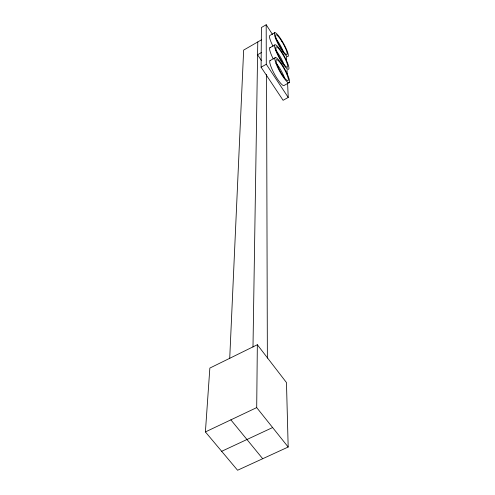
<?xml version="1.0" encoding="UTF-8"?>
<svg xmlns="http://www.w3.org/2000/svg" width="495" height="495" viewBox="0 0 495 495"><rect width="100%" height="100%" fill="white"/><g stroke="black" fill="none" stroke-linecap="round" stroke-linejoin="round"><path stroke-width="0.74" d="M287.583 82.807L288.232 97.435L283.091 100.299L261.094 67.221L261.416 27.516L266.192 24.75L272.504 34.471M288.177 447.028L256.701 407.608L257.338 344.73L209.849 368.076L205.4 431.925L237.575 470.25L288.177 447.028L286.469 382.567L257.338 344.73M252.988 347.045L257.784 41.945M229.711 358.609L243.651 50.094L261.577 39.761M274.781 32.651L269.948 35.436A13.625 2.543 60.7 0 0 273.011 46.258M261.478 52.52L257.579 54.753L261.416 60.545M269.818 47.798L274.787 44.952M269.948 60.668L275.047 57.767M261.094 67.221L266.285 64.263L266.192 24.75M289.427 82.473L284.328 85.326A14.336 2.834 60.9 0 1 274.409 73.99A14.336 2.834 60.9 0 1 270.678 60.458M205.4 431.925L256.701 407.608M221.673 451.304L272.621 427.544M230.862 419.853L262.697 458.723M266.285 64.263L288.232 97.435M286.426 56.634L286.63 61.25M287.001 69.721L287.205 74.343M266.545 74.491L267.368 358.102M273.302 59.016A13.971 2.685 60.8 0 1 270.53 47.631M275.981 38.777A11.36 2.098 60.7 0 1 277.429 40.708L278.939 43.009A11.36 2.098 60.7 0 1 283.542 52.223M276.037 50.657A11.651 2.215 60.8 0 1 284.087 64.882M276.482 63.676A11.954 2.339 60.9 0 1 284.421 77.579M281.816 41.363L280.306 39.062A11.373 2.067 60.7 0 0 276.575 39.52A11.373 2.067 60.7 0 0 286.426 54.555A11.373 2.067 60.7 0 0 281.816 41.363M282.571 51.282L280.721 48.454A13.643 2.481 60.7 0 1 274.323 33.846A13.643 2.481 60.7 0 1 280.189 38.047L281.995 40.831A13.643 2.481 60.7 0 1 288.344 55.335A13.643 2.481 60.7 0 1 282.571 51.282M275.919 48.869L275.783 47.545A11.657 2.184 60.8 0 1 284.538 57.569A11.657 2.184 60.8 0 1 285.429 66.07A11.657 2.184 60.8 0 1 275.919 48.869M275.672 50.286A13.99 2.617 60.8 0 0 288.127 69.294A13.99 2.617 60.8 0 0 281.488 51.523A13.99 2.617 60.8 0 0 275.672 50.286M275.963 63.36A14.361 2.766 60.9 0 0 288.758 82.758A14.361 2.766 60.9 0 0 281.927 64.338A14.361 2.766 60.9 0 0 275.963 63.36M277.008 64.474A11.967 2.302 60.9 0 0 287.669 80.654A11.967 2.302 60.9 0 0 281.995 65.321A11.967 2.302 60.9 0 0 277.008 64.474"/></g></svg>
